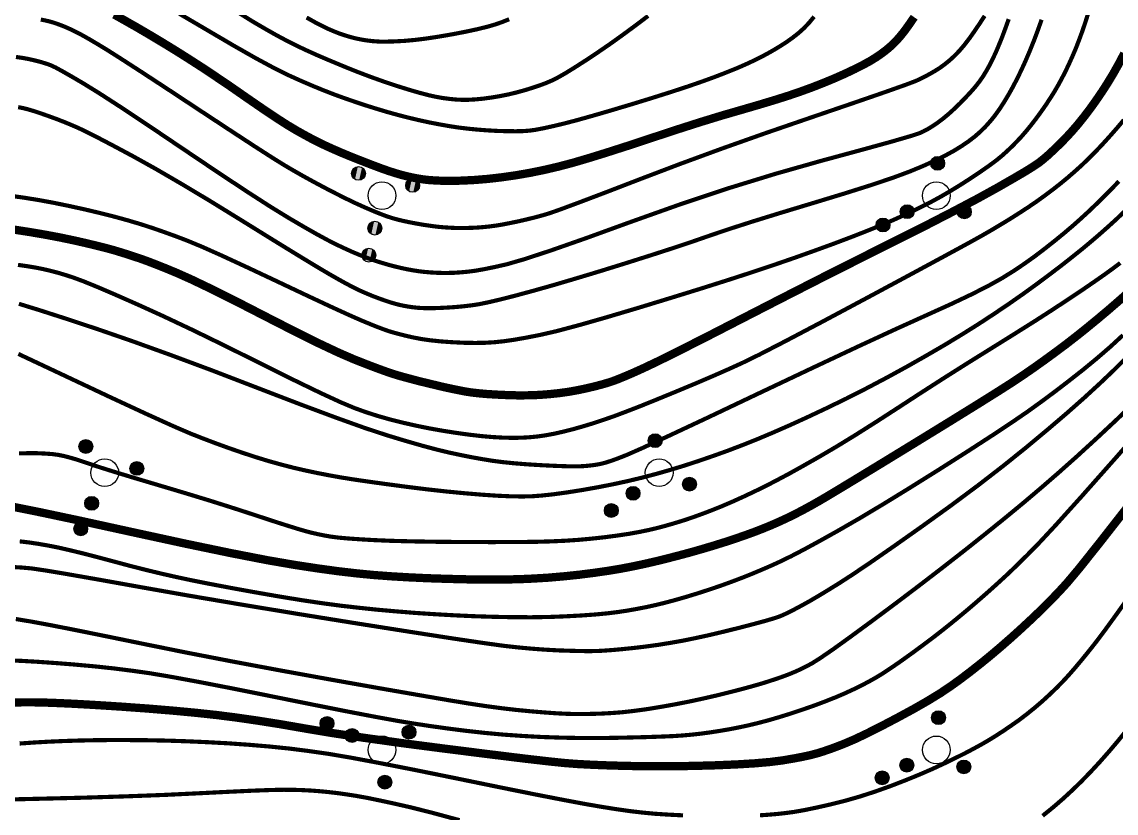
# Model space of a CAD drawing. Extents: x 396500 to 398250, y 1005980 to 1008200.
# Drawn here: x 398196.54 to 398216.28, y 1007812.9 to 1007827.17 of the extents above; entities that cross this region are included whole.
import ezdxf

# ---------------------------------------------------------------- set-up
doc = ezdxf.new("R2010")
doc.units = 0
doc.header["$LTSCALE"] = 0.5
doc.layers.get('0').update_dxf_attribs({"linetype": 'CONTINUOUS'})
doc.layers.add('DGX', color=2, linetype='CONTINUOUS')
doc.layers.add('ZBTZ', color=3, linetype='CONTINUOUS')

# ---------------------------------------------------------------- blocks, each defined once
blk = doc.blocks.new('*U110')
at = {"linetype": 'Continuous'}
for points in [[(-0.202, 2.347), (-0.147, 1.998), (-0.147, 2.402)], [(-0.147, 2.402), (-0.077, 1.962), (-0.077, 2.438)], [(-0.077, 1.962), (-0.147, 2.402), (-0.147, 1.998)], [(-0.077, 2.438), (0, 1.95), (0, 2.45)], [(0, 1.95), (-0.077, 2.438), (-0.077, 1.962)], [(0, 2.45), (0.077, 1.962), (0.077, 2.438)], [(0.077, 1.962), (0, 2.45), (0, 1.95)], [(0.077, 2.438), (0.147, 1.998), (0.147, 2.402)], [(0.147, 1.998), (0.077, 2.438), (0.077, 1.962)], [(0.147, 2.402), (0.202, 2.053), (0.202, 2.347)], [(0.202, 2.053), (0.147, 2.402), (0.147, 1.998)], [(-0.25, 2.2), (-0.238, 2.123), (-0.238, 2.277)], [(-0.238, 2.277), (-0.202, 2.053), (-0.202, 2.347)], [(-0.202, 2.053), (-0.238, 2.277), (-0.238, 2.123)], [(-0.147, 1.998), (-0.202, 2.347), (-0.202, 2.053)], [(0.202, 2.347), (0.238, 2.123), (0.238, 2.277)], [(0.238, 2.123), (0.202, 2.347), (0.202, 2.053)], [(0.25, 2.2), (0.238, 2.277), (0.238, 2.123)]]:
    blk.add_solid(points, dxfattribs=at)
blk = doc.blocks.new('*U109')
at = {"linetype": 'Continuous'}
for points in [[(-0.25, 1.2), (-0.238, 1.123), (-0.238, 1.277)], [(-0.238, 1.277), (-0.202, 1.053), (-0.202, 1.347)], [(-0.202, 1.053), (-0.238, 1.277), (-0.238, 1.123)], [(-0.202, 1.347), (-0.147, 0.998), (-0.147, 1.402)], [(-0.147, 0.998), (-0.202, 1.347), (-0.202, 1.053)], [(-0.147, 1.402), (-0.077, 0.962), (-0.077, 1.438)], [(-0.077, 0.962), (-0.147, 1.402), (-0.147, 0.998)], [(-0.077, 1.438), (0, 0.95), (0, 1.45)], [(0, 0.95), (-0.077, 1.438), (-0.077, 0.962)], [(0, 1.45), (0.077, 0.962), (0.077, 1.438)], [(0.077, 0.962), (0, 1.45), (0, 0.95)], [(0.077, 1.438), (0.147, 0.998), (0.147, 1.402)], [(0.147, 0.998), (0.077, 1.438), (0.077, 0.962)], [(0.147, 1.402), (0.202, 1.053), (0.202, 1.347)], [(0.202, 1.053), (0.147, 1.402), (0.147, 0.998)], [(0.202, 1.347), (0.238, 1.123), (0.238, 1.277)], [(0.238, 1.123), (0.202, 1.347), (0.202, 1.053)], [(0.25, 1.2), (0.238, 1.277), (0.238, 1.123)]]:
    blk.add_solid(points, dxfattribs=at)
blk = doc.blocks.new('*U108')
at = {"linetype": 'Continuous'}
for points in [[(-1.147, -0.398), (-1.077, -0.838), (-1.077, -0.362)], [(-1.077, -0.362), (-1, -0.85), (-1, -0.35)], [(-1, -0.85), (-1.077, -0.362), (-1.077, -0.838)], [(-1, -0.35), (-0.923, -0.838), (-0.923, -0.362)], [(-0.923, -0.838), (-1, -0.35), (-1, -0.85)], [(-0.923, -0.362), (-0.853, -0.802), (-0.853, -0.398)], [(-0.853, -0.802), (-0.923, -0.362), (-0.923, -0.838)], [(-1.25, -0.6), (-1.238, -0.677), (-1.238, -0.523)], [(-1.238, -0.523), (-1.202, -0.747), (-1.202, -0.453)], [(-1.202, -0.747), (-1.238, -0.523), (-1.238, -0.677)], [(-1.202, -0.453), (-1.147, -0.802), (-1.147, -0.398)], [(-1.147, -0.802), (-1.202, -0.453), (-1.202, -0.747)], [(-1.077, -0.838), (-1.147, -0.398), (-1.147, -0.802)], [(-0.853, -0.398), (-0.798, -0.747), (-0.798, -0.453)], [(-0.798, -0.747), (-0.853, -0.398), (-0.853, -0.802)], [(-0.798, -0.453), (-0.762, -0.677), (-0.762, -0.523)], [(-0.762, -0.677), (-0.798, -0.453), (-0.798, -0.747)], [(-0.75, -0.6), (-0.762, -0.523), (-0.762, -0.677)]]:
    blk.add_solid(points, dxfattribs=at)
blk = doc.blocks.new('*U107')
at = {"linetype": 'Continuous'}
for points in [[(0.853, -0.398), (0.923, -0.838), (0.923, -0.362)], [(0.923, -0.362), (1, -0.85), (1, -0.35)], [(1, -0.85), (0.923, -0.362), (0.923, -0.838)], [(1, -0.35), (1.077, -0.838), (1.077, -0.362)], [(1.077, -0.838), (1, -0.35), (1, -0.85)], [(1.077, -0.362), (1.147, -0.802), (1.147, -0.398)], [(1.147, -0.802), (1.077, -0.362), (1.077, -0.838)], [(0.75, -0.6), (0.762, -0.677), (0.762, -0.523)], [(0.762, -0.523), (0.798, -0.747), (0.798, -0.453)], [(0.798, -0.747), (0.762, -0.523), (0.762, -0.677)], [(0.798, -0.453), (0.853, -0.802), (0.853, -0.398)], [(0.853, -0.802), (0.798, -0.453), (0.798, -0.747)], [(0.923, -0.838), (0.853, -0.398), (0.853, -0.802)], [(1.147, -0.398), (1.202, -0.747), (1.202, -0.453)], [(1.202, -0.747), (1.147, -0.398), (1.147, -0.802)], [(1.202, -0.453), (1.238, -0.677), (1.238, -0.523)], [(1.238, -0.677), (1.202, -0.453), (1.202, -0.747)], [(1.25, -0.6), (1.238, -0.523), (1.238, -0.677)]]:
    blk.add_solid(points, dxfattribs=at)
blk = doc.blocks.new('gc160')
for centre, radius in [((0, 2.2), 0.25), ((0, 1.2), 0.25), ((0, 0), 0.5), ((-1, -0.6), 0.25), ((1, -0.6), 0.25)]:
    blk.add_circle(centre, radius)
at = {"linetype": 'Continuous'}
for name in ['*U110', '*U109', '*U108', '*U107']:
    blk.add_blockref(name, (0, 0), dxfattribs=at)

msp = doc.modelspace()

# ---------------------------------------------------------------- linework, layer by layer
at = {"layer": 'DGX', "linetype": 'Continuous', "const_width": 0.075}
for points in [[(398215.782, 1007827.353), (398215.727, 1007827.181), (398215.671, 1007827.014), (398215.612, 1007826.854), (398215.553, 1007826.701), (398215.491, 1007826.556), (398215.429, 1007826.417), (398215.366, 1007826.285), (398215.302, 1007826.16), (398215.238, 1007826.042), (398215.171, 1007825.926), (398215.096, 1007825.806), (398215.014, 1007825.681), (398214.925, 1007825.553), (398214.833, 1007825.427), (398214.743, 1007825.31), (398214.655, 1007825.202), (398214.569, 1007825.103), (398214.483, 1007825.011), (398214.396, 1007824.923), (398214.308, 1007824.839), (398214.22, 1007824.76), (398214.118, 1007824.676), (398213.99, 1007824.581), (398213.835, 1007824.473), (398213.655, 1007824.352), (398213.467, 1007824.231), (398213.289, 1007824.122), (398213.121, 1007824.024), (398212.964, 1007823.938), (398212.807, 1007823.857), (398212.639, 1007823.774), (398212.46, 1007823.69), (398212.27, 1007823.604), (398212.057, 1007823.513), (398211.807, 1007823.411), (398211.521, 1007823.299), (398211.199, 1007823.177), (398210.851, 1007823.05), (398210.489, 1007822.921), (398210.112, 1007822.791), (398209.721, 1007822.66), (398209.293, 1007822.521), (398208.807, 1007822.367), (398208.261, 1007822.198), (398207.656, 1007822.013), (398207.07, 1007821.839), (398206.579, 1007821.699), (398206.185, 1007821.594), (398205.885, 1007821.525), (398205.646, 1007821.478), (398205.429, 1007821.44), (398205.236, 1007821.412), (398205.065, 1007821.394), (398204.899, 1007821.384), (398204.717, 1007821.381), (398204.519, 1007821.384), (398204.306, 1007821.394), (398204.095, 1007821.409), (398203.904, 1007821.429), (398203.733, 1007821.454), (398203.58, 1007821.484), (398203.447, 1007821.515), (398203.33, 1007821.545), (398203.23, 1007821.572), (398203.146, 1007821.598), (398203.06, 1007821.629), (398202.951, 1007821.67), (398202.819, 1007821.723), (398202.664, 1007821.787), (398202.444, 1007821.884), (398202.116, 1007822.034), (398201.68, 1007822.238), (398201.137, 1007822.495), (398200.588, 1007822.753), (398200.136, 1007822.962), (398199.781, 1007823.12), (398199.523, 1007823.227), (398199.313, 1007823.307), (398199.103, 1007823.383), (398198.893, 1007823.456), (398198.683, 1007823.524), (398198.461, 1007823.59), (398198.218, 1007823.657), (398197.954, 1007823.724), (398197.667, 1007823.792), (398197.379, 1007823.855), (398197.106, 1007823.911), (398196.849, 1007823.958), (398196.609, 1007823.997), (398196.384, 1007824.029)], [(398196.435, 1007826.54), (398196.542, 1007826.525), (398196.648, 1007826.506), (398196.752, 1007826.483), (398196.849, 1007826.459), (398196.934, 1007826.434), (398197.008, 1007826.411), (398197.07, 1007826.387), (398197.149, 1007826.35), (398197.271, 1007826.283), (398197.438, 1007826.188), (398197.649, 1007826.064), (398197.937, 1007825.886), (398198.334, 1007825.629), (398198.839, 1007825.293), (398199.454, 1007824.878), (398200.075, 1007824.46), (398200.599, 1007824.113), (398201.027, 1007823.837), (398201.359, 1007823.633), (398201.625, 1007823.477), (398201.857, 1007823.345), (398202.054, 1007823.238), (398202.217, 1007823.155), (398202.359, 1007823.088), (398202.493, 1007823.027), (398202.619, 1007822.974), (398202.738, 1007822.927), (398202.855, 1007822.884), (398202.976, 1007822.844), (398203.101, 1007822.806), (398203.23, 1007822.77), (398203.358, 1007822.739), (398203.48, 1007822.712), (398203.595, 1007822.691), (398203.704, 1007822.674), (398203.809, 1007822.662), (398203.914, 1007822.653), (398204.019, 1007822.647), (398204.123, 1007822.644), (398204.231, 1007822.644), (398204.343, 1007822.647), (398204.46, 1007822.655), (398204.583, 1007822.666), (398204.721, 1007822.684), (398204.885, 1007822.713), (398205.074, 1007822.752), (398205.29, 1007822.801), (398205.601, 1007822.891), (398206.079, 1007823.048), (398206.724, 1007823.274), (398207.536, 1007823.569), (398208.421, 1007823.884), (398209.286, 1007824.172), (398210.132, 1007824.432), (398210.957, 1007824.666), (398211.68, 1007824.862), (398212.217, 1007825.01), (398212.568, 1007825.112), (398212.733, 1007825.166), (398212.808, 1007825.201), (398212.888, 1007825.244), (398212.971, 1007825.295), (398213.058, 1007825.354), (398213.151, 1007825.424), (398213.251, 1007825.507), (398213.356, 1007825.602), (398213.468, 1007825.711), (398213.575, 1007825.822), (398213.669, 1007825.923), (398213.749, 1007826.016), (398213.814, 1007826.1), (398213.873, 1007826.184), (398213.93, 1007826.277), (398213.987, 1007826.378), (398214.043, 1007826.487), (398214.1, 1007826.607), (398214.158, 1007826.743), (398214.219, 1007826.892), (398214.28, 1007827.056), (398214.34, 1007827.223)], [(398214.933, 1007827.212), (398214.865, 1007827.021), (398214.794, 1007826.832), (398214.72, 1007826.649), (398214.645, 1007826.473), (398214.569, 1007826.306), (398214.491, 1007826.146), (398214.413, 1007825.996), (398214.334, 1007825.855), (398214.255, 1007825.724), (398214.176, 1007825.602), (398214.095, 1007825.489), (398214.01, 1007825.383), (398213.921, 1007825.284), (398213.829, 1007825.193), (398213.729, 1007825.105), (398213.614, 1007825.017), (398213.486, 1007824.93), (398213.344, 1007824.843), (398213.183, 1007824.755), (398212.997, 1007824.664), (398212.788, 1007824.57), (398212.553, 1007824.473), (398212.259, 1007824.364), (398211.868, 1007824.232), (398211.38, 1007824.078), (398210.795, 1007823.9), (398210.206, 1007823.722), (398209.702, 1007823.566), (398209.286, 1007823.432), (398208.955, 1007823.32), (398208.644, 1007823.212), (398208.285, 1007823.092), (398207.877, 1007822.96), (398207.422, 1007822.816), (398206.958, 1007822.672), (398206.527, 1007822.542), (398206.127, 1007822.424), (398205.758, 1007822.32), (398205.433, 1007822.232), (398205.162, 1007822.163), (398204.944, 1007822.112), (398204.781, 1007822.079), (398204.641, 1007822.058), (398204.494, 1007822.041), (398204.339, 1007822.027), (398204.177, 1007822.017), (398204.021, 1007822.01), (398203.885, 1007822.008), (398203.77, 1007822.01), (398203.674, 1007822.016), (398203.59, 1007822.025), (398203.509, 1007822.037), (398203.431, 1007822.051), (398203.356, 1007822.067), (398203.277, 1007822.087), (398203.189, 1007822.113), (398203.092, 1007822.145), (398202.985, 1007822.183), (398202.877, 1007822.224), (398202.774, 1007822.266), (398202.677, 1007822.308), (398202.586, 1007822.35), (398202.488, 1007822.4), (398202.369, 1007822.463), (398202.231, 1007822.54), (398202.072, 1007822.631), (398201.848, 1007822.764), (398201.514, 1007822.967), (398201.07, 1007823.24), (398200.516, 1007823.584), (398199.937, 1007823.941), (398199.418, 1007824.252), (398198.959, 1007824.519), (398198.559, 1007824.742), (398198.219, 1007824.924), (398197.941, 1007825.07), (398197.724, 1007825.18), (398197.569, 1007825.255), (398197.44, 1007825.311), (398197.305, 1007825.367), (398197.164, 1007825.422), (398197.015, 1007825.476), (398196.873, 1007825.526), (398196.748, 1007825.567), (398196.642, 1007825.598), (398196.553, 1007825.62), (398196.474, 1007825.635)], [(398196.882, 1007827.215), (398196.958, 1007827.2), (398197.035, 1007827.182), (398197.112, 1007827.16), (398197.191, 1007827.133), (398197.272, 1007827.103), (398197.356, 1007827.068), (398197.443, 1007827.028), (398197.534, 1007826.983), (398197.637, 1007826.929), (398197.762, 1007826.858), (398197.909, 1007826.771), (398198.077, 1007826.669), (398198.313, 1007826.519), (398198.664, 1007826.292), (398199.13, 1007825.987), (398199.71, 1007825.604), (398200.287, 1007825.224), (398200.741, 1007824.927), (398201.074, 1007824.713), (398201.285, 1007824.582), (398201.442, 1007824.49), (398201.614, 1007824.392), (398201.801, 1007824.289), (398202.003, 1007824.181), (398202.206, 1007824.076), (398202.395, 1007823.981), (398202.572, 1007823.896), (398202.735, 1007823.823), (398202.883, 1007823.759), (398203.013, 1007823.707), (398203.124, 1007823.665), (398203.217, 1007823.635), (398203.308, 1007823.609), (398203.412, 1007823.584), (398203.529, 1007823.559), (398203.66, 1007823.534), (398203.793, 1007823.511), (398203.917, 1007823.493), (398204.032, 1007823.478), (398204.139, 1007823.468), (398204.243, 1007823.461), (398204.346, 1007823.456), (398204.451, 1007823.454), (398204.557, 1007823.455), (398204.662, 1007823.458), (398204.768, 1007823.463), (398204.874, 1007823.472), (398204.98, 1007823.483), (398205.092, 1007823.498), (398205.218, 1007823.519), (398205.357, 1007823.546), (398205.51, 1007823.578), (398205.664, 1007823.614), (398205.806, 1007823.649), (398205.938, 1007823.685), (398206.058, 1007823.721), (398206.246, 1007823.787), (398206.58, 1007823.911), (398207.06, 1007824.093), (398207.686, 1007824.334), (398208.404, 1007824.607), (398209.161, 1007824.885), (398209.956, 1007825.167), (398210.791, 1007825.454), (398211.549, 1007825.713), (398212.114, 1007825.908), (398212.486, 1007826.04), (398212.666, 1007826.108), (398212.749, 1007826.147), (398212.833, 1007826.189), (398212.918, 1007826.235), (398213.003, 1007826.284), (398213.09, 1007826.338), (398213.176, 1007826.4), (398213.263, 1007826.47), (398213.351, 1007826.549), (398213.44, 1007826.64), (398213.535, 1007826.75), (398213.633, 1007826.878), (398213.736, 1007827.024), (398213.831, 1007827.166), (398213.906, 1007827.282)], [(398210.83, 1007827.267), (398210.737, 1007827.154), (398210.646, 1007827.059), (398210.551, 1007826.973), (398210.443, 1007826.888), (398210.322, 1007826.802), (398210.188, 1007826.717), (398210.046, 1007826.633), (398209.899, 1007826.553), (398209.747, 1007826.477), (398209.59, 1007826.404), (398209.422, 1007826.331), (398209.235, 1007826.256), (398209.03, 1007826.177), (398208.807, 1007826.096), (398208.553, 1007826.008), (398208.257, 1007825.911), (398207.919, 1007825.804), (398207.539, 1007825.687), (398207.161, 1007825.574), (398206.831, 1007825.478), (398206.549, 1007825.399), (398206.315, 1007825.338), (398206.118, 1007825.291), (398205.949, 1007825.254), (398205.809, 1007825.227), (398205.696, 1007825.211), (398205.586, 1007825.203), (398205.453, 1007825.2), (398205.299, 1007825.201), (398205.122, 1007825.206), (398204.936, 1007825.216), (398204.756, 1007825.23), (398204.582, 1007825.247), (398204.412, 1007825.268), (398204.243, 1007825.294), (398204.068, 1007825.325), (398203.887, 1007825.36), (398203.7, 1007825.401), (398203.51, 1007825.446), (398203.317, 1007825.496), (398203.123, 1007825.55), (398202.927, 1007825.609), (398202.732, 1007825.67), (398202.541, 1007825.734), (398202.353, 1007825.799), (398202.169, 1007825.866), (398201.981, 1007825.939), (398201.783, 1007826.02), (398201.576, 1007826.109), (398201.359, 1007826.207), (398201.1, 1007826.335), (398200.767, 1007826.514), (398200.361, 1007826.745), (398199.881, 1007827.027), (398199.379, 1007827.322)], [(398207.836, 1007827.281), (398207.619, 1007827.116), (398207.391, 1007826.948), (398207.166, 1007826.786), (398206.942, 1007826.632), (398206.72, 1007826.484), (398206.516, 1007826.353), (398206.346, 1007826.248), (398206.209, 1007826.17), (398206.105, 1007826.117), (398206.01, 1007826.076), (398205.899, 1007826.034), (398205.772, 1007825.991), (398205.629, 1007825.946), (398205.478, 1007825.904), (398205.324, 1007825.866), (398205.17, 1007825.835), (398205.013, 1007825.809), (398204.861, 1007825.788), (398204.723, 1007825.775), (398204.597, 1007825.768), (398204.484, 1007825.767), (398204.375, 1007825.772), (398204.262, 1007825.783), (398204.144, 1007825.798), (398204.022, 1007825.819), (398203.884, 1007825.849), (398203.717, 1007825.893), (398203.523, 1007825.949), (398203.3, 1007826.019), (398203.061, 1007826.099), (398202.818, 1007826.186), (398202.571, 1007826.28), (398202.319, 1007826.382), (398202.077, 1007826.483), (398201.858, 1007826.577), (398201.663, 1007826.665), (398201.49, 1007826.747), (398201.319, 1007826.833), (398201.129, 1007826.935), (398200.919, 1007827.054), (398200.689, 1007827.189), (398200.409, 1007827.364)], [(398205.33, 1007827.221), (398205.203, 1007827.17), (398205.079, 1007827.127), (398204.938, 1007827.086), (398204.764, 1007827.043), (398204.556, 1007826.998), (398204.314, 1007826.951), (398204.065, 1007826.908), (398203.835, 1007826.873), (398203.625, 1007826.847), (398203.433, 1007826.83), (398203.262, 1007826.821), (398203.11, 1007826.817), (398202.979, 1007826.818), (398202.867, 1007826.826), (398202.766, 1007826.838), (398202.667, 1007826.854), (398202.568, 1007826.874), (398202.471, 1007826.899), (398202.374, 1007826.928), (398202.275, 1007826.961), (398202.175, 1007827), (398202.074, 1007827.043), (398201.962, 1007827.097), (398201.829, 1007827.166), (398201.676, 1007827.252)], [(398216.416, 1007825.404), (398216.299, 1007825.265), (398216.166, 1007825.113), (398216.029, 1007824.962), (398215.897, 1007824.823), (398215.77, 1007824.696), (398215.65, 1007824.581), (398215.529, 1007824.472), (398215.403, 1007824.363), (398215.271, 1007824.254), (398215.133, 1007824.146), (398214.99, 1007824.039), (398214.842, 1007823.932), (398214.688, 1007823.827), (398214.528, 1007823.723), (398214.365, 1007823.619), (398214.199, 1007823.518), (398214.03, 1007823.417), (398213.858, 1007823.318), (398213.597, 1007823.173), (398213.159, 1007822.935), (398212.545, 1007822.603), (398211.754, 1007822.178), (398210.956, 1007821.752), (398210.32, 1007821.417), (398209.845, 1007821.172), (398209.532, 1007821.019), (398209.283, 1007820.906), (398209.001, 1007820.782), (398208.685, 1007820.647), (398208.337, 1007820.502), (398207.993, 1007820.361), (398207.694, 1007820.24), (398207.438, 1007820.141), (398207.226, 1007820.061), (398207.036, 1007819.995), (398206.849, 1007819.933), (398206.663, 1007819.876), (398206.479, 1007819.824), (398206.301, 1007819.779), (398206.135, 1007819.742), (398205.979, 1007819.713), (398205.834, 1007819.693), (398205.691, 1007819.679), (398205.54, 1007819.671), (398205.38, 1007819.669), (398205.213, 1007819.673), (398205.032, 1007819.683), (398204.834, 1007819.7), (398204.617, 1007819.725), (398204.384, 1007819.757), (398204.141, 1007819.795), (398203.899, 1007819.838), (398203.657, 1007819.887), (398203.415, 1007819.942), (398203.179, 1007820.001), (398202.956, 1007820.065), (398202.744, 1007820.133), (398202.544, 1007820.205), (398202.291, 1007820.311), (398201.921, 1007820.482), (398201.434, 1007820.718), (398200.829, 1007821.019), (398200.194, 1007821.335), (398199.617, 1007821.616), (398199.096, 1007821.862), (398198.632, 1007822.073), (398198.233, 1007822.249), (398197.907, 1007822.389), (398197.652, 1007822.493), (398197.47, 1007822.56), (398197.327, 1007822.607), (398197.188, 1007822.648), (398197.055, 1007822.683), (398196.926, 1007822.713), (398196.791, 1007822.74), (398196.64, 1007822.765), (398196.471, 1007822.789)], [(398216.326, 1007824.296), (398216.185, 1007824.149), (398216.049, 1007824.012), (398215.913, 1007823.879), (398215.777, 1007823.749), (398215.64, 1007823.623), (398215.497, 1007823.496), (398215.341, 1007823.363), (398215.172, 1007823.225), (398214.99, 1007823.081), (398214.801, 1007822.937), (398214.608, 1007822.8), (398214.412, 1007822.669), (398214.214, 1007822.546), (398213.979, 1007822.415), (398213.677, 1007822.261), (398213.306, 1007822.085), (398212.867, 1007821.886), (398212.323, 1007821.64), (398211.639, 1007821.324), (398210.815, 1007820.937), (398209.85, 1007820.48), (398208.924, 1007820.04), (398208.216, 1007819.708), (398207.727, 1007819.482), (398207.456, 1007819.363), (398207.305, 1007819.303), (398207.175, 1007819.256), (398207.067, 1007819.221), (398206.981, 1007819.199), (398206.903, 1007819.185), (398206.821, 1007819.173), (398206.736, 1007819.164), (398206.647, 1007819.157), (398206.533, 1007819.154), (398206.374, 1007819.156), (398206.168, 1007819.163), (398205.917, 1007819.175), (398205.656, 1007819.191), (398205.418, 1007819.21), (398205.204, 1007819.232), (398205.014, 1007819.257), (398204.832, 1007819.287), (398204.644, 1007819.321), (398204.45, 1007819.36), (398204.249, 1007819.403), (398204.028, 1007819.456), (398203.77, 1007819.525), (398203.477, 1007819.609), (398203.149, 1007819.708), (398202.74, 1007819.842), (398202.21, 1007820.032), (398201.556, 1007820.276), (398200.78, 1007820.574), (398199.972, 1007820.885), (398199.223, 1007821.164), (398198.533, 1007821.413), (398197.903, 1007821.631), (398197.345, 1007821.816), (398196.873, 1007821.968), (398196.488, 1007822.087)], [(398216.439, 1007823.763), (398216.287, 1007823.618), (398216.137, 1007823.481), (398215.982, 1007823.344), (398215.822, 1007823.207), (398215.658, 1007823.07), (398215.482, 1007822.929), (398215.289, 1007822.777), (398215.077, 1007822.616), (398214.848, 1007822.445), (398214.604, 1007822.268), (398214.348, 1007822.089), (398214.08, 1007821.908), (398213.801, 1007821.725), (398213.505, 1007821.539), (398213.19, 1007821.348), (398212.855, 1007821.153), (398212.501, 1007820.952), (398212.137, 1007820.753), (398211.775, 1007820.562), (398211.413, 1007820.378), (398211.052, 1007820.203), (398210.704, 1007820.039), (398210.379, 1007819.891), (398210.077, 1007819.759), (398209.799, 1007819.642), (398209.533, 1007819.536), (398209.268, 1007819.435), (398209.003, 1007819.34), (398208.738, 1007819.249), (398208.477, 1007819.164), (398208.221, 1007819.086), (398207.97, 1007819.015), (398207.724, 1007818.95), (398207.474, 1007818.89), (398207.212, 1007818.833), (398206.938, 1007818.779), (398206.65, 1007818.728), (398206.374, 1007818.684), (398206.131, 1007818.651), (398205.921, 1007818.628), (398205.745, 1007818.615), (398205.568, 1007818.611), (398205.356, 1007818.614), (398205.11, 1007818.625), (398204.828, 1007818.644), (398204.519, 1007818.67), (398204.189, 1007818.702), (398203.839, 1007818.741), (398203.468, 1007818.787), (398203.109, 1007818.835), (398202.792, 1007818.879), (398202.518, 1007818.919), (398202.287, 1007818.956), (398202.077, 1007818.994), (398201.866, 1007819.035), (398201.655, 1007819.08), (398201.442, 1007819.129), (398201.225, 1007819.185), (398200.998, 1007819.248), (398200.762, 1007819.32), (398200.516, 1007819.401), (398200.27, 1007819.486), (398200.031, 1007819.573), (398199.801, 1007819.66), (398199.578, 1007819.748), (398199.272, 1007819.88), (398198.789, 1007820.099), (398198.13, 1007820.405), (398197.296, 1007820.798), (398196.477, 1007821.183)], [(398216.352, 1007822.824), (398216.221, 1007822.725), (398216.073, 1007822.618), (398215.892, 1007822.491), (398215.679, 1007822.345), (398215.434, 1007822.181), (398215.151, 1007821.994), (398214.824, 1007821.783), (398214.452, 1007821.549), (398214.037, 1007821.29), (398213.603, 1007821.02), (398213.176, 1007820.75), (398212.756, 1007820.48), (398212.343, 1007820.211), (398211.947, 1007819.955), (398211.579, 1007819.722), (398211.238, 1007819.513), (398210.925, 1007819.329), (398210.638, 1007819.166), (398210.378, 1007819.021), (398210.143, 1007818.896), (398209.935, 1007818.789), (398209.742, 1007818.695), (398209.553, 1007818.606), (398209.368, 1007818.522), (398209.187, 1007818.444), (398209.009, 1007818.372), (398208.835, 1007818.305), (398208.664, 1007818.243), (398208.497, 1007818.186), (398208.332, 1007818.135), (398208.168, 1007818.087), (398208.007, 1007818.044), (398207.847, 1007818.006), (398207.678, 1007817.971), (398207.489, 1007817.937), (398207.281, 1007817.906), (398207.054, 1007817.876), (398206.815, 1007817.85), (398206.575, 1007817.828), (398206.333, 1007817.812), (398206.088, 1007817.801), (398205.806, 1007817.793), (398205.451, 1007817.789), (398205.023, 1007817.788), (398204.522, 1007817.789), (398204.016, 1007817.794), (398203.576, 1007817.801), (398203.2, 1007817.811), (398202.889, 1007817.824), (398202.631, 1007817.839), (398202.416, 1007817.854), (398202.243, 1007817.87), (398202.112, 1007817.887), (398202.003, 1007817.906), (398201.894, 1007817.928), (398201.787, 1007817.952), (398201.68, 1007817.979), (398201.542, 1007818.019), (398201.342, 1007818.081), (398201.079, 1007818.165), (398200.755, 1007818.272), (398200.38, 1007818.394), (398199.967, 1007818.525), (398199.516, 1007818.663), (398199.027, 1007818.809), (398198.563, 1007818.947), (398198.187, 1007819.062), (398197.899, 1007819.153), (398197.7, 1007819.22), (398197.552, 1007819.27), (398197.418, 1007819.31), (398197.299, 1007819.341), (398197.194, 1007819.362), (398197.089, 1007819.376), (398196.965, 1007819.385), (398196.824, 1007819.391), (398196.666, 1007819.392), (398196.491, 1007819.388)], [(398216.401, 1007821.522), (398216.171, 1007821.31), (398215.93, 1007821.102), (398215.681, 1007820.897), (398215.428, 1007820.698), (398215.179, 1007820.507), (398214.934, 1007820.325), (398214.692, 1007820.15), (398214.411, 1007819.957), (398214.051, 1007819.718), (398213.61, 1007819.432), (398213.09, 1007819.101), (398212.555, 1007818.766), (398212.073, 1007818.47), (398211.643, 1007818.213), (398211.265, 1007817.995), (398210.936, 1007817.811), (398210.655, 1007817.658), (398210.421, 1007817.536), (398210.233, 1007817.444), (398210.067, 1007817.368), (398209.895, 1007817.293), (398209.718, 1007817.219), (398209.536, 1007817.146), (398209.346, 1007817.074), (398209.148, 1007817.002), (398208.941, 1007816.932), (398208.726, 1007816.862), (398208.513, 1007816.797), (398208.314, 1007816.74), (398208.13, 1007816.691), (398207.961, 1007816.65), (398207.797, 1007816.614), (398207.631, 1007816.582), (398207.462, 1007816.552), (398207.291, 1007816.526), (398207.103, 1007816.503), (398206.884, 1007816.482), (398206.634, 1007816.464), (398206.353, 1007816.449), (398206.049, 1007816.437), (398205.731, 1007816.432), (398205.398, 1007816.433), (398205.05, 1007816.44), (398204.696, 1007816.451), (398204.343, 1007816.467), (398203.991, 1007816.487), (398203.639, 1007816.51), (398203.293, 1007816.538), (398202.954, 1007816.568), (398202.622, 1007816.603), (398202.297, 1007816.64), (398201.96, 1007816.685), (398201.59, 1007816.74), (398201.186, 1007816.806), (398200.749, 1007816.882), (398200.32, 1007816.96), (398199.939, 1007817.032), (398199.606, 1007817.098), (398199.322, 1007817.159), (398199.057, 1007817.219), (398198.779, 1007817.286), (398198.489, 1007817.36), (398198.187, 1007817.441), (398197.894, 1007817.519), (398197.632, 1007817.587), (398197.4, 1007817.643), (398197.2, 1007817.689), (398197.018, 1007817.725), (398196.84, 1007817.756), (398196.668, 1007817.782), (398196.502, 1007817.801)], [(398216.489, 1007821.142), (398216.241, 1007820.895), (398215.984, 1007820.65), (398215.705, 1007820.394), (398215.391, 1007820.116), (398215.042, 1007819.818), (398214.658, 1007819.498), (398214.239, 1007819.161), (398213.785, 1007818.81), (398213.296, 1007818.446), (398212.771, 1007818.068), (398212.271, 1007817.715), (398211.855, 1007817.426), (398211.522, 1007817.201), (398211.273, 1007817.04), (398211.076, 1007816.918), (398210.899, 1007816.811), (398210.742, 1007816.719), (398210.605, 1007816.643), (398210.485, 1007816.579), (398210.381, 1007816.526), (398210.292, 1007816.483), (398210.219, 1007816.451), (398210.124, 1007816.418), (398209.97, 1007816.372), (398209.757, 1007816.314), (398209.485, 1007816.243), (398209.194, 1007816.171), (398208.925, 1007816.107), (398208.676, 1007816.053), (398208.449, 1007816.007), (398208.232, 1007815.969), (398208.015, 1007815.934), (398207.797, 1007815.904), (398207.578, 1007815.878), (398207.372, 1007815.857), (398207.194, 1007815.841), (398207.042, 1007815.83), (398206.917, 1007815.823), (398206.79, 1007815.821), (398206.632, 1007815.822), (398206.442, 1007815.827), (398206.221, 1007815.834), (398205.982, 1007815.847), (398205.738, 1007815.865), (398205.488, 1007815.888), (398205.232, 1007815.917), (398204.869, 1007815.967), (398204.296, 1007816.052), (398203.512, 1007816.174), (398202.518, 1007816.331), (398201.453, 1007816.503), (398200.459, 1007816.668), (398199.535, 1007816.825), (398198.681, 1007816.976), (398197.945, 1007817.108), (398197.373, 1007817.208), (398196.966, 1007817.276), (398196.723, 1007817.312), (398196.54, 1007817.329), (398196.314, 1007817.341)], [(398216.629, 1007820.325), (398216.279, 1007819.99), (398215.918, 1007819.653), (398215.574, 1007819.338), (398215.245, 1007819.045), (398214.933, 1007818.774), (398214.618, 1007818.507), (398214.28, 1007818.228), (398213.92, 1007817.937), (398213.537, 1007817.632), (398213.137, 1007817.32), (398212.727, 1007817.005), (398212.307, 1007816.687), (398211.876, 1007816.366), (398211.481, 1007816.076), (398211.17, 1007815.852), (398210.941, 1007815.695), (398210.796, 1007815.603), (398210.692, 1007815.547), (398210.588, 1007815.495), (398210.484, 1007815.448), (398210.38, 1007815.405), (398210.271, 1007815.364), (398210.152, 1007815.322), (398210.023, 1007815.28), (398209.885, 1007815.236), (398209.727, 1007815.191), (398209.542, 1007815.14), (398209.329, 1007815.085), (398209.088, 1007815.025), (398208.832, 1007814.966), (398208.573, 1007814.91), (398208.312, 1007814.859), (398208.048, 1007814.812), (398207.795, 1007814.771), (398207.563, 1007814.74), (398207.353, 1007814.717), (398207.166, 1007814.703), (398206.993, 1007814.694), (398206.83, 1007814.689), (398206.674, 1007814.686), (398206.528, 1007814.686), (398206.371, 1007814.69), (398206.186, 1007814.699), (398205.973, 1007814.714), (398205.731, 1007814.734), (398205.471, 1007814.759), (398205.202, 1007814.79), (398204.925, 1007814.827), (398204.639, 1007814.87), (398204.265, 1007814.931), (398203.724, 1007815.024), (398203.016, 1007815.147), (398202.142, 1007815.302), (398201.21, 1007815.471), (398200.328, 1007815.636), (398199.497, 1007815.797), (398198.716, 1007815.955), (398198.023, 1007816.097), (398197.454, 1007816.212), (398197.009, 1007816.299), (398196.688, 1007816.358), (398196.432, 1007816.4)], [(398217.115, 1007820.27), (398216.3, 1007819.341), (398215.657, 1007818.615), (398215.186, 1007818.092), (398214.888, 1007817.772), (398214.68, 1007817.56), (398214.481, 1007817.363), (398214.29, 1007817.181), (398214.108, 1007817.014), (398213.93, 1007816.855), (398213.751, 1007816.699), (398213.572, 1007816.546), (398213.391, 1007816.396), (398213.206, 1007816.246), (398213.012, 1007816.094), (398212.808, 1007815.94), (398212.595, 1007815.783), (398212.391, 1007815.637), (398212.213, 1007815.514), (398212.061, 1007815.414), (398211.936, 1007815.338), (398211.818, 1007815.272), (398211.687, 1007815.203), (398211.544, 1007815.133), (398211.388, 1007815.061), (398211.218, 1007814.988), (398211.031, 1007814.914), (398210.829, 1007814.838), (398210.61, 1007814.762), (398210.39, 1007814.689), (398210.184, 1007814.625), (398209.991, 1007814.569), (398209.812, 1007814.522), (398209.638, 1007814.48), (398209.464, 1007814.443), (398209.289, 1007814.409), (398209.113, 1007814.379), (398208.941, 1007814.353), (398208.778, 1007814.331), (398208.624, 1007814.314), (398208.48, 1007814.301), (398208.308, 1007814.289), (398208.071, 1007814.279), (398207.77, 1007814.269), (398207.405, 1007814.26), (398207.013, 1007814.253), (398206.634, 1007814.253), (398206.267, 1007814.26), (398205.912, 1007814.272), (398205.566, 1007814.291), (398205.223, 1007814.315), (398204.885, 1007814.346), (398204.552, 1007814.383), (398204.223, 1007814.425), (398203.901, 1007814.47), (398203.585, 1007814.518), (398203.276, 1007814.57), (398202.909, 1007814.637), (398202.422, 1007814.73), (398201.813, 1007814.851), (398201.084, 1007814.998), (398200.353, 1007815.145), (398199.74, 1007815.264), (398199.246, 1007815.355), (398198.869, 1007815.419), (398198.545, 1007815.465), (398198.207, 1007815.508), (398197.855, 1007815.546), (398197.49, 1007815.579), (398197.135, 1007815.607), (398196.817, 1007815.629), (398196.536, 1007815.645), (398196.291, 1007815.656)], [(398216.519, 1007816.815), (398216.265, 1007816.459), (398216.06, 1007816.177), (398215.902, 1007815.968), (398215.772, 1007815.804), (398215.649, 1007815.653), (398215.534, 1007815.516), (398215.427, 1007815.393), (398215.319, 1007815.276), (398215.203, 1007815.158), (398215.079, 1007815.039), (398214.948, 1007814.919), (398214.811, 1007814.801), (398214.67, 1007814.687), (398214.526, 1007814.577), (398214.378, 1007814.473), (398214.232, 1007814.374), (398214.093, 1007814.284), (398213.961, 1007814.203), (398213.836, 1007814.131), (398213.704, 1007814.059), (398213.551, 1007813.978), (398213.374, 1007813.89), (398213.177, 1007813.794), (398212.959, 1007813.693), (398212.724, 1007813.591), (398212.471, 1007813.488), (398212.202, 1007813.384), (398211.925, 1007813.285), (398211.653, 1007813.197), (398211.384, 1007813.12), (398211.12, 1007813.054), (398210.873, 1007812.998), (398210.655, 1007812.953), (398210.468, 1007812.92), (398210.311, 1007812.899), (398210.165, 1007812.883), (398210.013, 1007812.87), (398209.855, 1007812.859)], [(398216.481, 1007814.411), (398216.313, 1007814.203), (398216.146, 1007814.006), (398215.981, 1007813.819), (398215.817, 1007813.642), (398215.652, 1007813.472), (398215.485, 1007813.31), (398215.317, 1007813.155), (398215.142, 1007813.004), (398214.952, 1007812.85)], [(398208.467, 1007812.858), (398208.202, 1007812.871), (398207.958, 1007812.887), (398207.737, 1007812.908), (398207.514, 1007812.934), (398207.266, 1007812.969), (398206.991, 1007813.013), (398206.69, 1007813.065), (398206.311, 1007813.136), (398205.802, 1007813.235), (398205.163, 1007813.364), (398204.393, 1007813.522), (398203.62, 1007813.679), (398202.972, 1007813.806), (398202.448, 1007813.904), (398202.049, 1007813.971), (398201.707, 1007814.02), (398201.357, 1007814.064), (398200.997, 1007814.101), (398200.628, 1007814.132), (398200.257, 1007814.158), (398199.89, 1007814.178), (398199.529, 1007814.194), (398199.172, 1007814.206), (398198.825, 1007814.213), (398198.492, 1007814.216), (398198.173, 1007814.217), (398197.868, 1007814.214), (398197.575, 1007814.208), (398197.293, 1007814.199), (398197.02, 1007814.187), (398196.757, 1007814.172), (398196.5, 1007814.154)], [(398204.436, 1007812.771), (398203.934, 1007812.907), (398203.557, 1007813.002), (398203.259, 1007813.07), (398202.996, 1007813.127), (398202.767, 1007813.174), (398202.573, 1007813.209), (398202.398, 1007813.236), (398202.229, 1007813.26), (398202.065, 1007813.279), (398201.906, 1007813.294), (398201.749, 1007813.306), (398201.59, 1007813.314), (398201.428, 1007813.319), (398201.265, 1007813.32), (398201.047, 1007813.316), (398200.721, 1007813.304), (398200.287, 1007813.284), (398199.744, 1007813.257), (398199.116, 1007813.227), (398198.421, 1007813.201), (398197.66, 1007813.177), (398196.834, 1007813.157), (398196.066, 1007813.139)]]:
    msp.add_lwpolyline(points, dxfattribs=at)
at = {"layer": 'DGX', "color": 3, "linetype": 'Continuous', "lineweight": -2, "const_width": 0.15}
for points in [[(398212.635, 1007827.258), (398212.542, 1007827.122), (398212.456, 1007827.003), (398212.375, 1007826.903), (398212.301, 1007826.82), (398212.226, 1007826.747), (398212.144, 1007826.676), (398212.054, 1007826.607), (398211.956, 1007826.539), (398211.845, 1007826.47), (398211.712, 1007826.397), (398211.557, 1007826.319), (398211.382, 1007826.236), (398211.194, 1007826.153), (398211.001, 1007826.073), (398210.804, 1007825.996), (398210.602, 1007825.922), (398210.381, 1007825.846), (398210.125, 1007825.765), (398209.836, 1007825.678), (398209.513, 1007825.584), (398209.157, 1007825.481), (398208.772, 1007825.363), (398208.356, 1007825.23), (398207.91, 1007825.083), (398207.474, 1007824.939), (398207.091, 1007824.816), (398206.761, 1007824.714), (398206.482, 1007824.632), (398206.229, 1007824.565), (398205.974, 1007824.505), (398205.717, 1007824.452), (398205.458, 1007824.407), (398205.202, 1007824.37), (398204.951, 1007824.341), (398204.707, 1007824.321), (398204.469, 1007824.309), (398204.247, 1007824.306), (398204.053, 1007824.309), (398203.886, 1007824.319), (398203.747, 1007824.336), (398203.622, 1007824.358), (398203.502, 1007824.384), (398203.386, 1007824.413), (398203.274, 1007824.446), (398203.152, 1007824.485), (398203.008, 1007824.536), (398202.843, 1007824.598), (398202.655, 1007824.671), (398202.466, 1007824.746), (398202.297, 1007824.816), (398202.148, 1007824.881), (398202.018, 1007824.94), (398201.895, 1007824.999), (398201.766, 1007825.065), (398201.631, 1007825.138), (398201.49, 1007825.217), (398201.326, 1007825.315), (398201.124, 1007825.445), (398200.883, 1007825.607), (398200.602, 1007825.8), (398200.312, 1007826.002), (398200.038, 1007826.187), (398199.783, 1007826.357), (398199.544, 1007826.511), (398199.314, 1007826.656), (398199.084, 1007826.797), (398198.852, 1007826.936), (398198.62, 1007827.072), (398198.4, 1007827.197), (398198.206, 1007827.306)], [(398216.424, 1007826.603), (398216.329, 1007826.422), (398216.23, 1007826.246), (398216.127, 1007826.075), (398216.021, 1007825.91), (398215.913, 1007825.752), (398215.804, 1007825.6), (398215.694, 1007825.456), (398215.583, 1007825.318), (398215.471, 1007825.189), (398215.358, 1007825.067), (398215.244, 1007824.952), (398215.136, 1007824.849), (398215.04, 1007824.76), (398214.954, 1007824.687), (398214.881, 1007824.629), (398214.782, 1007824.563), (398214.624, 1007824.465), (398214.405, 1007824.337), (398214.126, 1007824.177), (398213.776, 1007823.984), (398213.346, 1007823.757), (398212.836, 1007823.494), (398212.244, 1007823.197), (398211.602, 1007822.875), (398210.94, 1007822.541), (398210.258, 1007822.193), (398209.555, 1007821.832), (398208.907, 1007821.499), (398208.39, 1007821.237), (398208.005, 1007821.046), (398207.75, 1007820.925), (398207.575, 1007820.846), (398207.426, 1007820.782), (398207.305, 1007820.732), (398207.211, 1007820.696), (398207.121, 1007820.666), (398207.011, 1007820.634), (398206.882, 1007820.6), (398206.733, 1007820.564), (398206.572, 1007820.53), (398206.405, 1007820.5), (398206.233, 1007820.476), (398206.054, 1007820.457), (398205.869, 1007820.443), (398205.678, 1007820.436), (398205.479, 1007820.435), (398205.274, 1007820.441), (398205.078, 1007820.45), (398204.906, 1007820.461), (398204.757, 1007820.475), (398204.632, 1007820.49), (398204.504, 1007820.511), (398204.344, 1007820.543), (398204.153, 1007820.584), (398203.932, 1007820.637), (398203.709, 1007820.691), (398203.516, 1007820.742), (398203.352, 1007820.787), (398203.218, 1007820.828), (398203.085, 1007820.874), (398202.926, 1007820.932), (398202.74, 1007821.003), (398202.527, 1007821.087), (398202.257, 1007821.204), (398201.9, 1007821.372), (398201.455, 1007821.593), (398200.921, 1007821.866), (398200.39, 1007822.139), (398199.949, 1007822.359), (398199.598, 1007822.527), (398199.338, 1007822.643), (398199.136, 1007822.727), (398198.959, 1007822.797), (398198.806, 1007822.856), (398198.679, 1007822.902), (398198.564, 1007822.94), (398198.448, 1007822.978), (398198.33, 1007823.015), (398198.212, 1007823.051), (398198.077, 1007823.088), (398197.911, 1007823.13), (398197.714, 1007823.178), (398197.486, 1007823.23), (398197.233, 1007823.283), (398196.963, 1007823.334), (398196.676, 1007823.383), (398196.371, 1007823.43)], [(398216.5, 1007822.293), (398216.318, 1007822.132), (398216.133, 1007821.972), (398215.945, 1007821.814), (398215.755, 1007821.658), (398215.564, 1007821.505), (398215.372, 1007821.356), (398215.178, 1007821.211), (398214.985, 1007821.07), (398214.793, 1007820.933), (398214.6, 1007820.8), (398214.409, 1007820.672), (398214.158, 1007820.512), (398213.79, 1007820.281), (398213.304, 1007819.98), (398212.699, 1007819.608), (398212.1, 1007819.241), (398211.627, 1007818.953), (398211.282, 1007818.744), (398211.064, 1007818.613), (398210.912, 1007818.524), (398210.765, 1007818.441), (398210.622, 1007818.363), (398210.483, 1007818.291), (398210.345, 1007818.223), (398210.203, 1007818.157), (398210.057, 1007818.093), (398209.906, 1007818.031), (398209.749, 1007817.97), (398209.581, 1007817.909), (398209.403, 1007817.848), (398209.215, 1007817.786), (398209.019, 1007817.725), (398208.818, 1007817.665), (398208.612, 1007817.606), (398208.4, 1007817.549), (398208.187, 1007817.494), (398207.977, 1007817.442), (398207.768, 1007817.394), (398207.562, 1007817.35), (398207.348, 1007817.309), (398207.116, 1007817.27), (398206.866, 1007817.234), (398206.599, 1007817.2), (398206.322, 1007817.171), (398206.046, 1007817.147), (398205.771, 1007817.13), (398205.497, 1007817.118), (398205.211, 1007817.113), (398204.9, 1007817.112), (398204.564, 1007817.116), (398204.203, 1007817.125), (398203.842, 1007817.137), (398203.502, 1007817.153), (398203.185, 1007817.172), (398202.89, 1007817.194), (398202.588, 1007817.223), (398202.251, 1007817.262), (398201.878, 1007817.313), (398201.47, 1007817.375), (398200.966, 1007817.462), (398200.308, 1007817.59), (398199.495, 1007817.759), (398198.528, 1007817.969), (398197.596, 1007818.173), (398196.887, 1007818.323), (398196.401, 1007818.421)], [(398216.498, 1007818.438), (398215.974, 1007817.768), (398215.605, 1007817.305), (398215.39, 1007817.049), (398215.247, 1007816.893), (398215.092, 1007816.732), (398214.926, 1007816.566), (398214.747, 1007816.395), (398214.563, 1007816.224), (398214.378, 1007816.057), (398214.194, 1007815.896), (398214.01, 1007815.74), (398213.827, 1007815.591), (398213.649, 1007815.451), (398213.474, 1007815.318), (398213.302, 1007815.194), (398213.114, 1007815.067), (398212.889, 1007814.929), (398212.626, 1007814.778), (398212.325, 1007814.615), (398212.028, 1007814.459), (398211.773, 1007814.331), (398211.56, 1007814.23), (398211.39, 1007814.157), (398211.247, 1007814.101), (398211.114, 1007814.052), (398210.991, 1007814.01), (398210.878, 1007813.975), (398210.758, 1007813.944), (398210.616, 1007813.913), (398210.451, 1007813.882), (398210.263, 1007813.85), (398210.038, 1007813.821), (398209.762, 1007813.797), (398209.435, 1007813.777), (398209.056, 1007813.761), (398208.656, 1007813.75), (398208.264, 1007813.744), (398207.88, 1007813.744), (398207.503, 1007813.749), (398207.151, 1007813.758), (398206.84, 1007813.77), (398206.571, 1007813.784), (398206.343, 1007813.801), (398206.053, 1007813.831), (398205.6, 1007813.883), (398204.983, 1007813.959), (398204.202, 1007814.057), (398203.393, 1007814.162), (398202.692, 1007814.26), (398202.1, 1007814.349), (398201.615, 1007814.431), (398201.195, 1007814.504), (398200.795, 1007814.567), (398200.415, 1007814.622), (398200.055, 1007814.668), (398199.684, 1007814.708), (398199.269, 1007814.747), (398198.811, 1007814.785), (398198.31, 1007814.821), (398197.821, 1007814.852), (398197.402, 1007814.875), (398197.051, 1007814.89), (398196.77, 1007814.897), (398196.536, 1007814.897), (398196.328, 1007814.895)]]:
    msp.add_lwpolyline(points, dxfattribs=at)

# ---------------------------------------------------------------- block references
at = {"layer": 'ZBTZ', "linetype": 'Continuous', "yscale": 0.5}
for p, xscale, rotation in [((398213.036, 1007824.039), 0.4999999999943346, 118.820764796863), ((398203.036, 1007824.039), 0.4999999999964456, 167.5191503625156), ((398208.036, 1007819.039), 0.5000000000379986, 128.241828669593), ((398198.036, 1007819.039), 0.4999999999903901, 156.8016602052273), ((398203.036, 1007814.039), 0.5000000000168072, 64.25000762790025), ((398213.036, 1007814.039), 0.5000000000570797, 117.2331919294271)]:
    msp.add_blockref('gc160', p, dxfattribs=dict(at, xscale=xscale, rotation=rotation))

doc.saveas('drawing.dxf')
